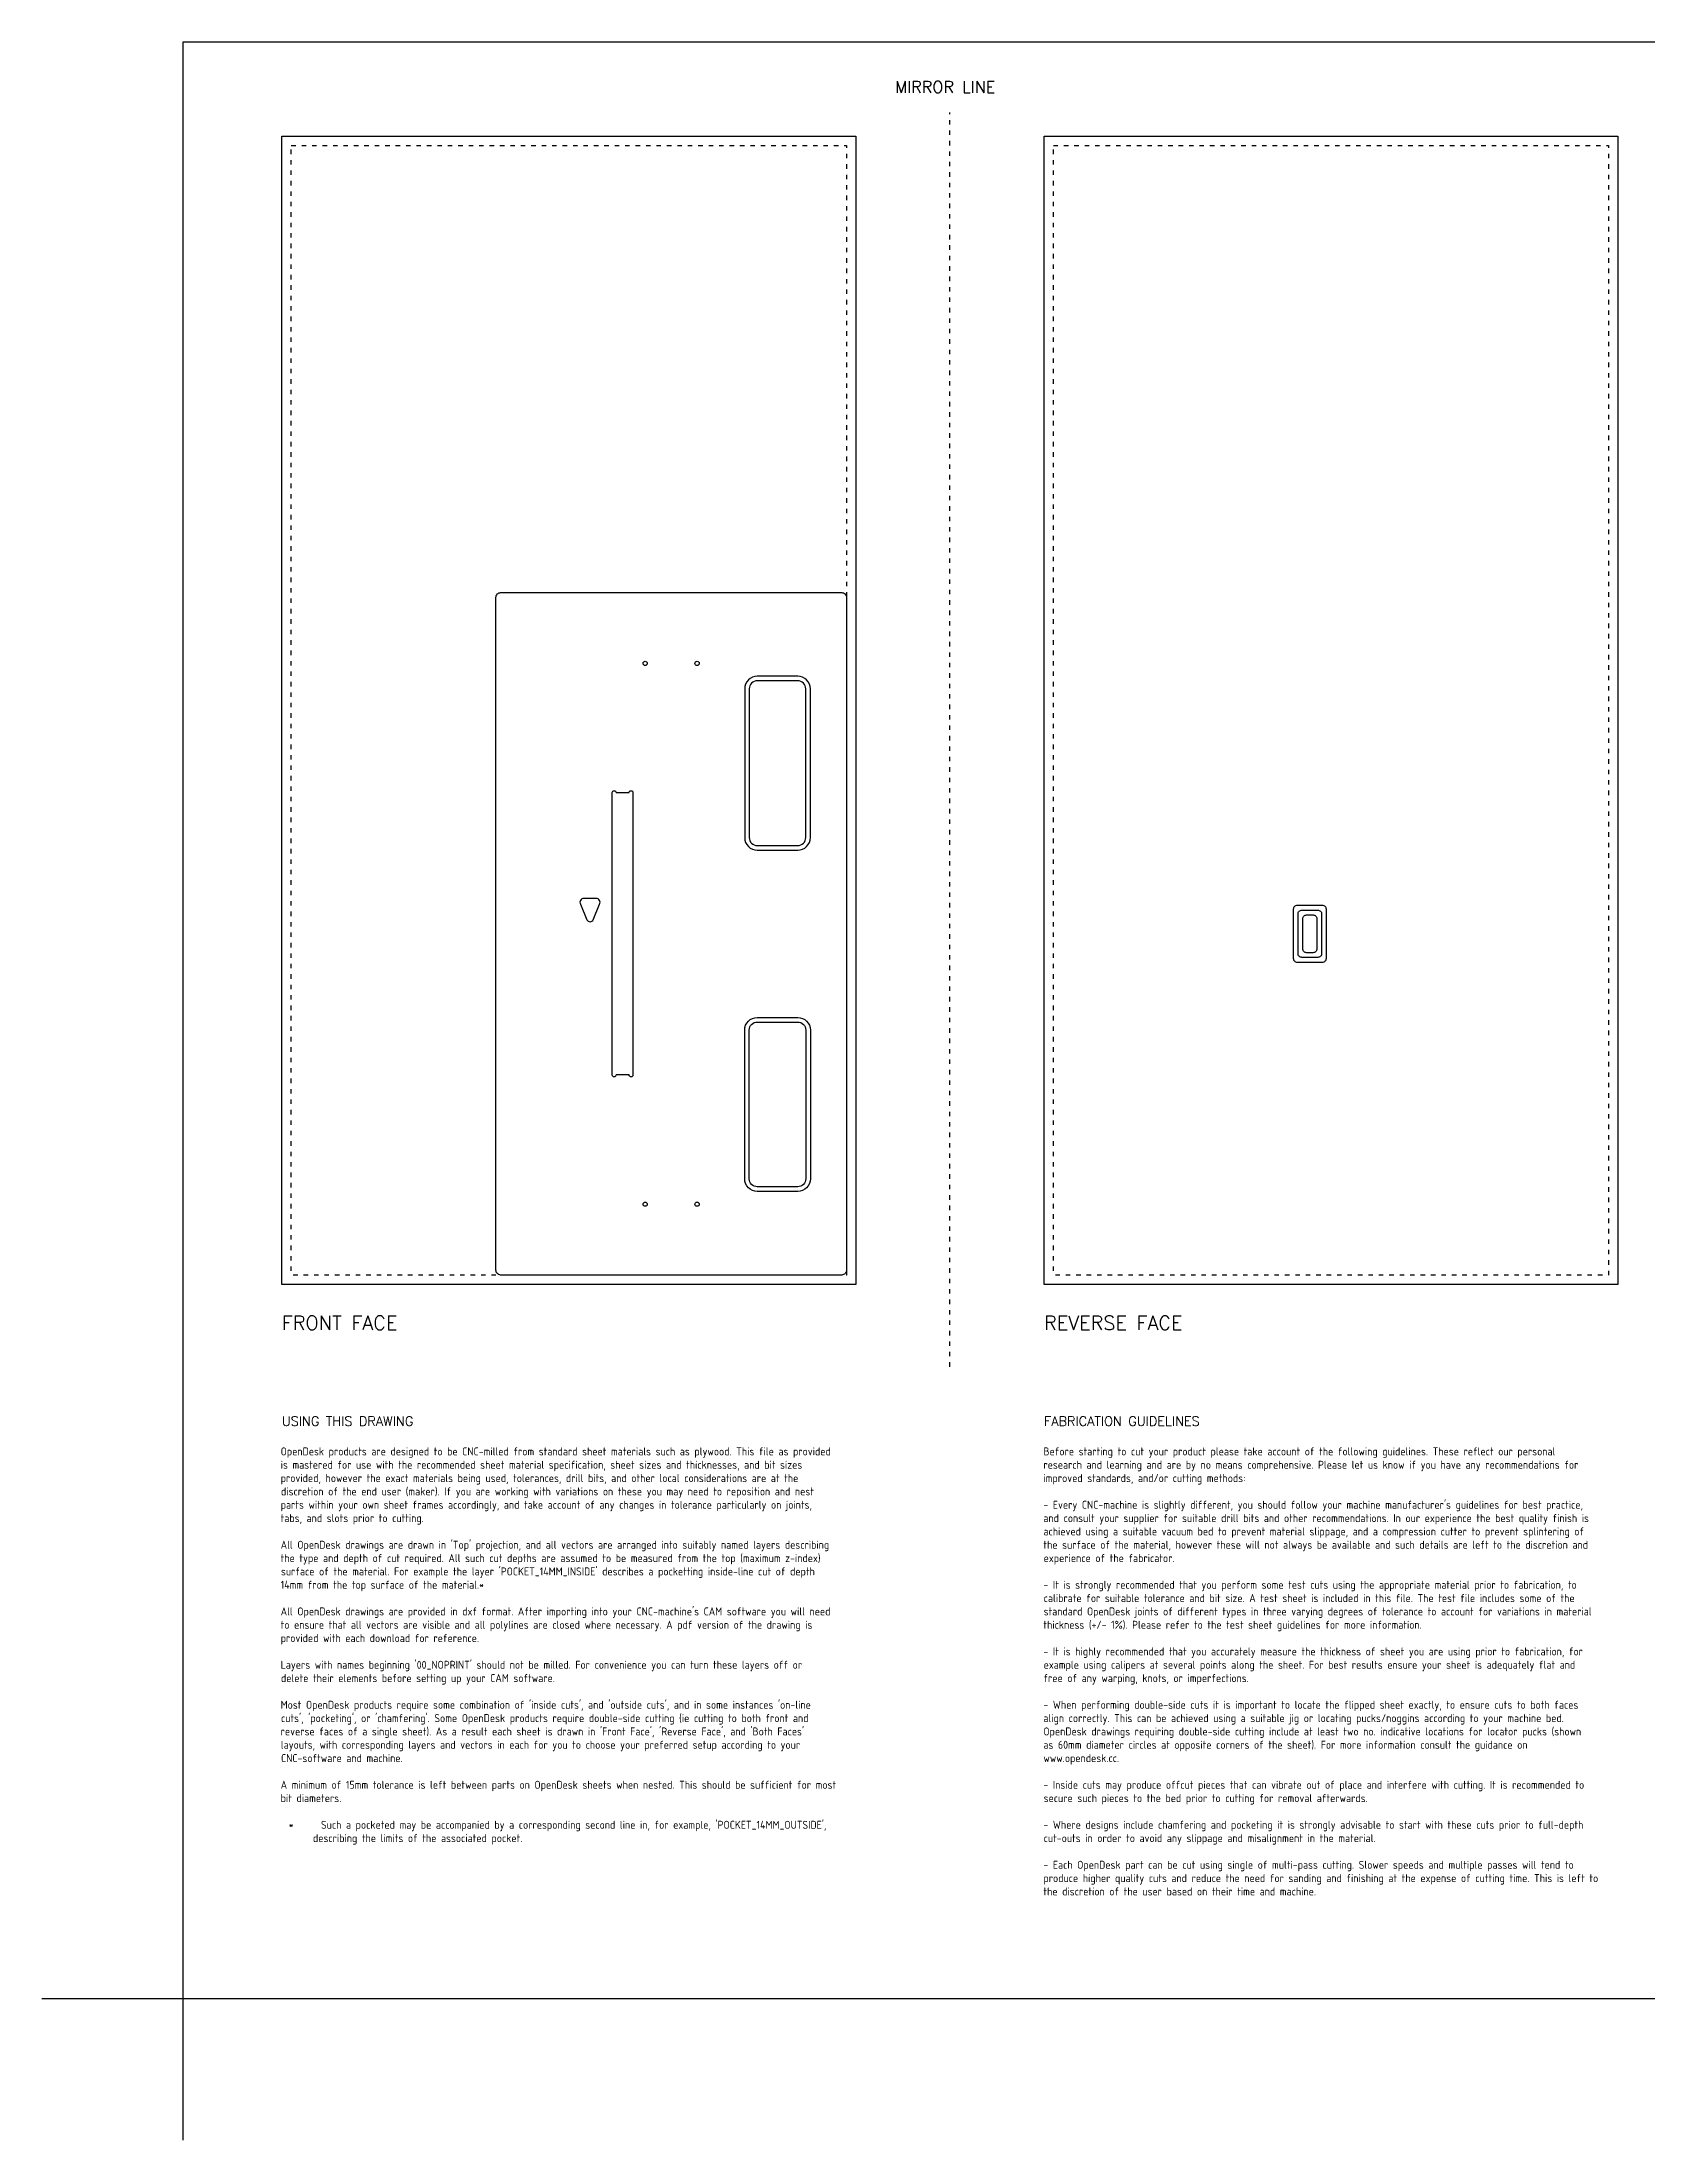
# Model space of a CAD drawing. Extents: x -300 to 5880, y -300 to 4158.
# Drawn here: x -300 to 3112, y -300 to 4158 of the extents above; entities that cross this region are included whole.
import ezdxf
from ezdxf.enums import TextEntityAlignment as Align

# ---------------------------------------------------------------- set-up
doc = ezdxf.new("R2010")
doc.units = 0
doc.linetypes.add('DGN_STYLE_5', pattern=[22.17944, 9.505474, -12.673965])
doc.layers.add('00-NOPRINT_TEXT', color=7, linetype='CONTINUOUS')
doc.layers.add('00_NOPRINT_TOLERANCE', color=7, linetype='DGN_STYLE_5')
doc.layers.add('BOARD_$TH-NOMINAL', color=3, linetype='CONTINUOUS', lineweight=30)
for name, color, linetype, true_color in [('REV-POCKET-INSIDE_03MM', 146, 'CONTINUOUS', 0x176980), ('REV-POCKET-INSIDE_08MM', 46, 'CONTINUOUS', 0x805e17), ('REV-POCKET-INSIDE_15MM', 226, 'CONTINUOUS', 0x80176a), ('REV-POCKET-OUTSIDE_03MM', 126, 'CONTINUOUS', 0x178053), ('REV-POCKET-OUTSIDE_08MM', 26, 'CONTINUOUS', 0x801a17), ('TOP-CHAMFER-ONLINE_14MM', 70, 'CONTINUOUS', 0x8fff00), ('TOP-CUT-INSIDE_18MM', 1, 'CONTINUOUS', 0xff1c00), ('TOP-CUT-OUTSIDE_18MM', 220, 'CONTINUOUS', 0xff00d1), ('TOP-HOLE-6MM-DIAM_13MM', 190, 'CONTINUOUS', 0x9500ff), ('TOP-POCKET-INSIDE_12MM', 140, 'CONTINUOUS', 0x00b1ff), ('TOP-POCKET-INSIDE_16MM', 20, 'CONTINUOUS', 0xff2100)]:
    doc.layers.add(name, color=color, linetype=linetype, true_color=true_color)
doc.styles.add('OD-ISOCP-17', font='isocp.shx', dxfattribs={"height": 17})
doc.styles.add('OD-SIMPLEX-20', font='simplex.shx', dxfattribs={"height": 20})
doc.styles.add('OD-SIMPLEX-25', font='simplex.shx', dxfattribs={"height": 25})
doc.styles.add('OD-SIMPLEX-30', font='simplex.shx', dxfattribs={"height": 30})

# ---------------------------------------------------------------- blocks, each defined once
blk = doc.blocks.new('*U0')
at = {"layer": '00-NOPRINT_TEXT', "style": 'OD-SIMPLEX-25'}
blk.add_text('MIRROR LINE', height=25, dxfattribs=at).set_placement((1513.3, 4049.9))

msp = doc.modelspace()

# ---------------------------------------------------------------- linework, layer by layer
at = {"layer": '00-NOPRINT_TEXT', "flags": 128}
msp.add_lwpolyline([(0, 4158), (5880, 4158), (5880, 0), (0, 0)], close=True, dxfattribs=at)
msp.add_lwpolyline([(0, -300), (0, 0), (-300, 0)], dxfattribs=at)
at = {"layer": '00_NOPRINT_TOLERANCE'}
msp.add_line((1630, 1343.2), (1630, 4008), dxfattribs=at)
at = {"layer": '00_NOPRINT_TOLERANCE', "flags": 128}
for points in [[(210, 3958), (1430, 3958), (1430, 1518), (210, 1518)], [(230, 3938), (1410, 3938), (1410, 1538), (230, 1538)], [(1830, 3958), (3050, 3958), (3050, 1518), (1830, 1518)], [(1850, 3938), (3030, 3938), (3030, 1538), (1850, 1538)]]:
    msp.add_lwpolyline(points, close=True, dxfattribs=at)
at = {"layer": 'BOARD_$TH-NOMINAL', "flags": 128}
for points in [[(210, 3958), (1430, 3958), (1430, 1518), (210, 1518)], [(1830, 3958), (3050, 3958), (3050, 1518), (1830, 1518)]]:
    msp.add_lwpolyline(points, close=True, dxfattribs=at)
at = {"layer": 'REV-POCKET-INSIDE_03MM'}
msp.add_lwpolyline([(2377.9, 2212.9, -0.414214), (2369.9, 2220.9), (2369.9, 2305.1, -0.414214), (2377.9, 2313.1), (2412.1, 2313.1, -0.414214), (2420.1, 2305.1), (2420.1, 2220.9, -0.414214), (2412.1, 2212.9)], format="xyb", close=True, dxfattribs=at)
at = {"layer": 'REV-POCKET-INSIDE_08MM'}
msp.add_lwpolyline([(2422.1, 2323.1), (2367.9, 2323.1, 0.414214), (2359.9, 2315.1), (2359.9, 2210.9, 0.414214), (2367.9, 2202.9), (2422.1, 2202.9, 0.414214), (2430.1, 2210.9), (2430.1, 2315.1, 0.414214)], format="xyb", close=True, dxfattribs=at)
at = {"layer": 'REV-POCKET-INSIDE_15MM'}
msp.add_lwpolyline([(2402.1, 2222.9), (2387.9, 2222.9, -0.414214), (2379.9, 2230.9), (2379.9, 2295.1, -0.414214), (2387.9, 2303.1), (2402.1, 2303.1, -0.414214), (2410.1, 2295.1), (2410.1, 2230.9, -0.414214)], format="xyb", close=True, dxfattribs=at)
at = {"layer": 'REV-POCKET-OUTSIDE_03MM'}
msp.add_lwpolyline([(2402.1, 2222.9), (2387.9, 2222.9, -0.414214), (2379.9, 2230.9), (2379.9, 2295.1, -0.414214), (2387.9, 2303.1), (2402.1, 2303.1, -0.414214), (2410.1, 2295.1), (2410.1, 2230.9, -0.414214)], format="xyb", close=True, dxfattribs=at)
at = {"layer": 'REV-POCKET-OUTSIDE_08MM'}
msp.add_lwpolyline([(2377.9, 2212.9, -0.414214), (2369.9, 2220.9), (2369.9, 2305.1, -0.414214), (2377.9, 2313.1), (2412.1, 2313.1, -0.414214), (2420.1, 2305.1), (2420.1, 2220.9, -0.414214), (2412.1, 2212.9)], format="xyb", close=True, dxfattribs=at)
at = {"layer": 'TOP-CHAMFER-ONLINE_14MM', "linetype": 'Continuous'}
msp.add_lwpolyline([(665, 1548), (665, 2978, -0.414214), (675, 2988), (1400, 2988, -0.414214), (1410, 2978), (1410, 1548, -0.414214), (1400, 1538), (675, 1538, -0.414214)], format="xyb", close=True, dxfattribs=at)
at = {"layer": 'TOP-CUT-INSIDE_18MM', "linetype": 'Continuous'}
for points in [[(1203.5, 2467.5, 0.414214), (1220.5, 2450.5), (1306.5, 2450.5, 0.414214), (1323.5, 2467.5), (1323.5, 2783.5, 0.414214), (1306.5, 2800.5), (1220.5, 2800.5, 0.414214), (1203.5, 2783.5)], [(1203.5, 2058.5, -0.414214), (1220.5, 2075.5), (1306.5, 2075.5, -0.414214), (1323.5, 2058.5), (1323.5, 1742.5, -0.414214), (1306.5, 1725.5), (1220.5, 1725.5, -0.414214), (1203.5, 1742.5)]]:
    msp.add_lwpolyline(points, format="xyb", close=True, dxfattribs=at)
at = {"layer": 'TOP-CUT-OUTSIDE_18MM', "color": 6, "linetype": 'Continuous'}
msp.add_lwpolyline([(665, 1548), (665, 2978, -0.414214), (675, 2988), (1400, 2988, -0.414214), (1410, 2978), (1410, 1548, -0.414214), (1400, 1538), (675, 1538, -0.414214)], format="xyb", close=True, dxfattribs=at)
at = {"layer": 'TOP-HOLE-6MM-DIAM_13MM'}
for centre in [(982.2, 2837.5), (1092.6, 2837.5), (982.2, 1688.5), (1092.6, 1688.5)]:
    msp.add_circle(centre, 4.5, dxfattribs=at)
at = {"layer": 'TOP-POCKET-INSIDE_12MM'}
for points in [[(1193.7, 2467.5, 0.414214), (1220.5, 2440.7), (1306.5, 2440.7, 0.414214), (1333.3, 2467.5), (1333.3, 2783.5, 0.414214), (1306.5, 2810.3), (1220.5, 2810.3, 0.414214), (1193.7, 2783.5)], [(920.3, 1963, -1), (912.3, 1963), (912.3, 2563, -1), (920.3, 2563), (948.2, 2563, -1), (956.2, 2563), (956.2, 1963, -1), (948.2, 1963)], [(1193.7, 2058.5, -0.414214), (1220.5, 2085.3), (1306.5, 2085.3, -0.414214), (1333.3, 2058.5), (1333.3, 1742.5, -0.414214), (1306.5, 1715.7), (1220.5, 1715.7, -0.414214), (1193.7, 1742.5)]]:
    msp.add_lwpolyline(points, format="xyb", close=True, dxfattribs=at)
at = {"layer": 'TOP-POCKET-INSIDE_16MM'}
msp.add_lwpolyline([(885.3, 2326.1, 0.575867), (878.3, 2338.1), (851.7, 2338.1, 0.575867), (844.7, 2326.1), (858.1, 2292.8, 0.580323), (871.9, 2292.8)], format="xyb", close=True, dxfattribs=at)

# ---------------------------------------------------------------- block references
at = {"layer": '00-NOPRINT_TEXT'}
msp.add_blockref('*U0', (0, 0), dxfattribs=at)

# ---------------------------------------------------------------- texts
at = {"layer": '00-NOPRINT_TEXT', "color": 7}
for s, height, style, p in [('FRONT FACE', 30, 'OD-SIMPLEX-30', (210, 1451.3)), ('REVERSE FACE', 30, 'OD-SIMPLEX-30', (1830, 1451.3)), ('USING THIS DRAWING', 20, 'OD-SIMPLEX-20', (210, 1237.4)), ('FABRICATION GUIDELINES', 20, 'OD-SIMPLEX-20', (1830, 1237.4))]:
    msp.add_text(s, height=height, rotation=360, dxfattribs=dict(at, style=style)).set_placement(p, align=Align.TOP_LEFT)
at = {"layer": '00-NOPRINT_TEXT', "color": 7, "style": 'OD-ISOCP-17'}
for s, p in [('OpenDesk products are designed to be CNC-milled from standard sheet materials such as plywood. This file as provided', (207.4, 1154.7)), ('Before starting to cut your product please take account of the following guidelines. These reflect our personal', (1828.7, 1154.7)), ('is mastered for use with the recommended sheet material specification, sheet sizes and thicknesses, and bit sizes', (207.4, 1126.3)), ('provided, however the exact materials being used, tolerances, drill bits, and other local considerations are at the', (207.4, 1098)), ('research and learning and are by no means comprehensive. Please let us know if you have any recommendations for', (1828.7, 1126.3)), ('improved standards, and/or cutting methods:', (1828.7, 1098)), ('discretion of the end user (maker). If you are working with variations on these you may need to reposition and nest', (208.1, 1069.7)), ('tabs, and slots prior to cutting.', (207.4, 1013)), ('parts within your own sheet frames accordingly, and take account of any changes in tolerance particularly on joints,', (207.4, 1041.3)), ("- Every CNC-machine is slightly different, you should follow your machine manufacturer's guidelines for best practice,", (1828.7, 1041.3)), ('and consult your supplier for suitable drill bits and other recommendations. In our experience the best quality finish is', (1828.7, 1013)), ('achieved using a suitable vacuum bed to prevent material slippage, and a compression cutter to prevent splintering of', (1828.7, 984.7)), ('the type and depth of cut required. All such cut depths are assumed to be measured from the top (maximum z-index)', (207.4, 928)), ("All OpenDesk drawings are drawn in 'Top' projection, and all vectors are arranged into suitably named layers describing", (207.4, 956.3)), ('the surface of the material, however these will not always be available and such details are left to the discretion and', (1828.7, 956.3)), ('experience of the fabricator.', (1829.2, 928)), ("surface of the material. For example the layer 'POCKET_14MM_INSIDE' describes a pocketting inside-line cut of depth", (208, 899.7)), ('14mm from the top surface of the material.*', (207.4, 871.3)), ('- It is strongly recommended that you perform some test cuts using the appropriate material prior to fabrication, to', (1828.7, 871.3)), ('calibrate for suitable tolerance and bit size. A test sheet is included in this file. The test file includes some of the', (1829.3, 843)), ('to ensure that all vectors are visible and all polylines are closed where necessary. A pdf version of the drawing is', (207.4, 786.3)), ("All OpenDesk drawings are provided in dxf format. After importing into your CNC-machine's CAM software you will need", (207.4, 814.7)), ('thickness (+/- 1%%%). Please refer to the test sheet guidelines for more information.', (1828.7, 786.3)), ('standard OpenDesk joints of different types in three varying degrees of tolerance to account for variations in material', (1829.2, 814.7)), ('provided with each download for reference.', (207.4, 758)), ("Layers with names beginning '00_NOPRINT' should not be milled. For convenience you can turn these layers off or", (207.4, 701.3)), ('- It is highly recommended that you accurately measure the thickness of sheet you are using prior to fabrication, for', (1828.7, 729.7)), ('example using calipers at several points along the sheet. For best results ensure your sheet is adequately flat and', (1829.2, 701.3)), ('delete their elements before setting up your CAM software.', (208.1, 673)), ('free of any warping, knots, or imperfections.', (1828.7, 673)), ("Most OpenDesk products require some combination of 'inside cuts', and 'outside cuts', and in some instances 'on-line", (207.4, 616.3)), ('- When performing double-side cuts it is important to locate the flipped sheet exactly, to ensure cuts to both faces', (1828.7, 616.3)), ("reverse faces of a single sheet). As a result each sheet is drawn in 'Front Face', 'Reverse Face', and 'Both Faces'", (207.4, 559.7)), ("cuts', 'pocketing', or 'chamfering'. Some OpenDesk products require double-side cutting (ie cutting to both front and", (208.1, 588)), ('align correctly. This can be achieved using a suitable jig or locating pucks/noggins according to your machine bed.', (1828.7, 588)), ('layouts, with corresponding layers and vectors in each for you to choose your preferred setup according to your', (207.8, 531.3)), ('as 60mm diameter circles at opposite corners of the sheet). For more information consult the guidance on', (1828.7, 531.3)), ('OpenDesk drawings requiring double-side cutting include at least two no. indicative locations for locator pucks (shown', (1828.7, 559.7)), ('CNC-software and machine.', (208.2, 503)), ('www.opendesk.cc.', (1828.7, 503)), ('A minimum of 15mm tolerance is left between parts on OpenDesk sheets when nested. This should be sufficient for most', (207.4, 446.3)), ('- Inside cuts may produce offcut pieces that can vibrate out of place and interfere with cutting. It is recommended to', (1828.7, 446.3)), ('bit diameters.', (207.4, 418)), ('secure such pieces to the bed prior to cutting for removal afterwards.', (1829.2, 418)), ("*      Such a pocketed may be accompanied by a corresponding second line in, for example, 'POCKET_14MM_OUTSIDE',", (224.4, 361.3)), ('- Where designs include chamfering and pocketing it is strongly advisable to start with these cuts prior to full-depth', (1828.7, 361.3)), ('describing the limits of the associated pocket.', (276.1, 333)), ('cut-outs in order to avoid any slippage and misalignment in the material.', (1829.3, 333)), ('- Each OpenDesk part can be cut using single of multi-pass cutting. Slower speeds and multiple passes will tend to', (1828.7, 276.3)), ('the discretion of the user based on their time and machine.', (1828.7, 219.7)), ('produce higher quality cuts and reduce the need for sanding and finishing at the expense of cutting time. This is left to', (1828.7, 248))]:
    msp.add_text(s, height=17, rotation=360, dxfattribs=at).set_placement(p)

doc.saveas('drawing.dxf')
